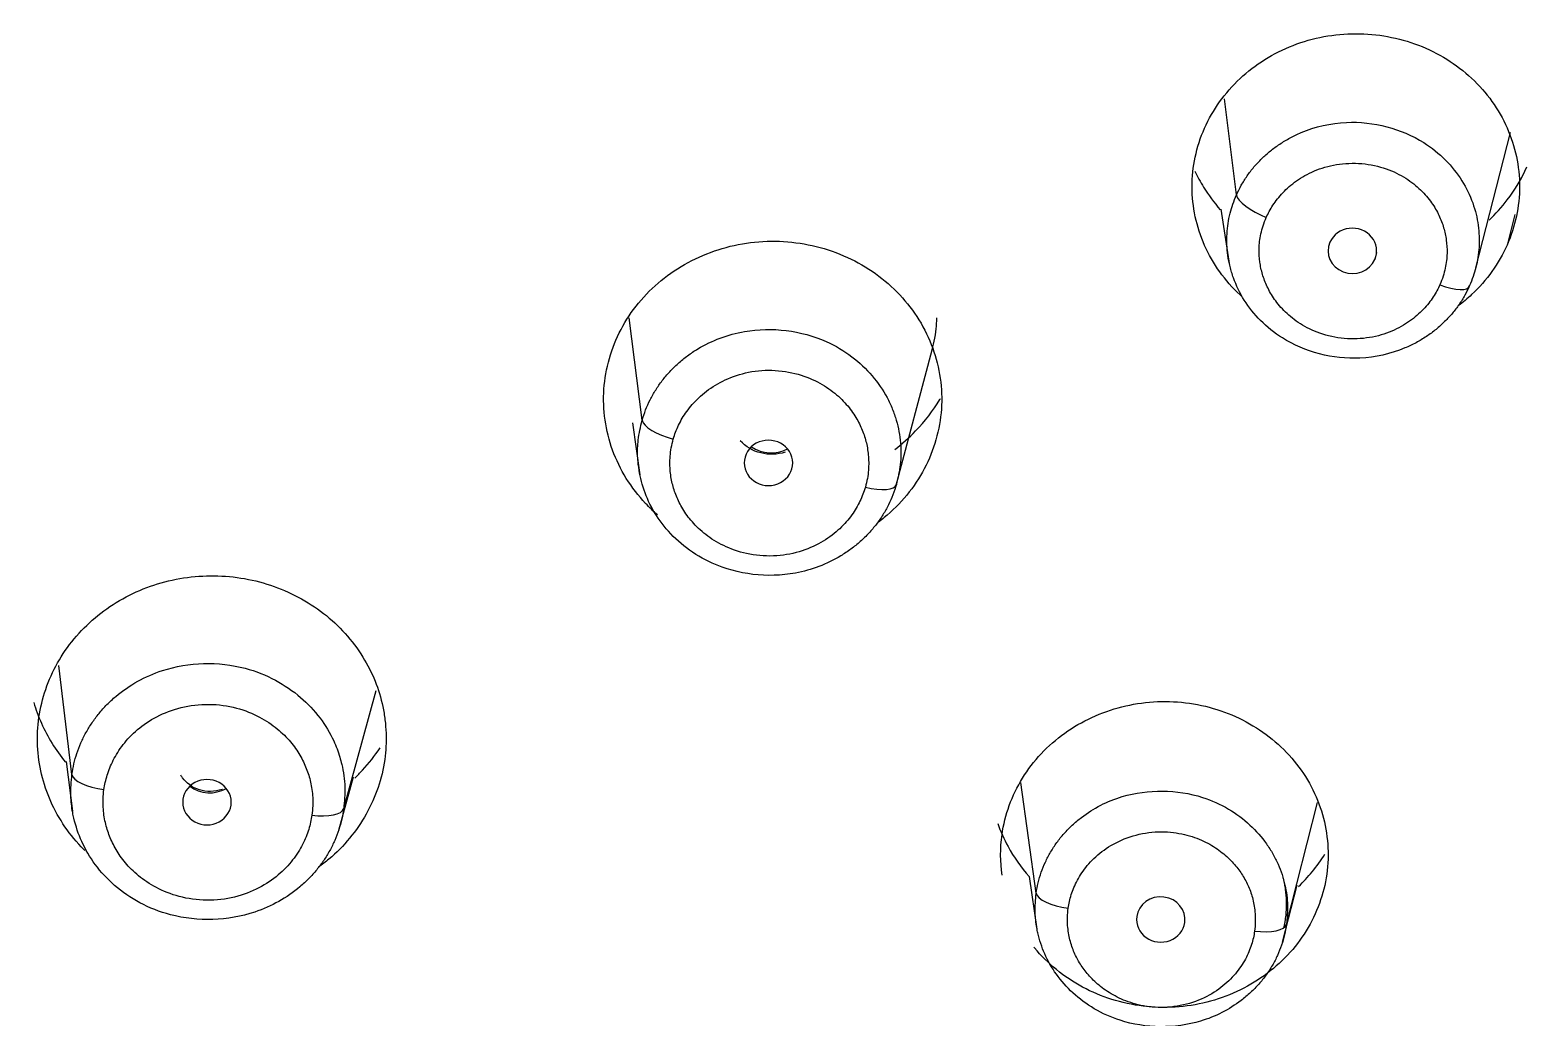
# Model space of a CAD drawing. Extents: x 0 to 1354, y 3495 to 4487.
# Drawn here: x 426.57 to 440.46, y 4111.54 to 4120.69 of the extents above; entities that cross this region are included whole.
import ezdxf

# ---------------------------------------------------------------- set-up
doc = ezdxf.new("R2010")
doc.units = 0
doc.header["$LTSCALE"] = 30
doc.header["$MEASUREMENT"] = 0
doc.layers.add('\\M+5B3DF\\M+5B4E7\\M+5CFDF', color=3, linetype='CONTINUOUS', lineweight=9)

msp = doc.modelspace()

# ---------------------------------------------------------------- linework, layer by layer
at = {"layer": '\\M+5B3DF\\M+5B4E7\\M+5CFDF', "color": 0, "lineweight": -3}
for p, q in [((437.765, 4119.164), (437.653, 4120.056)), ((439.986, 4118.487), (440.307, 4119.742)), ((437.621, 4119.032), (437.7, 4118.511)), ((440.348, 4118.983), (440.277, 4118.7)), ((439.066, 4118.631), (439.05, 4118.566)), ((432.251, 4117.074), (432.131, 4118.024)), ((434.606, 4116.46), (434.943, 4117.728)), ((432.16, 4117.051), (432.228, 4116.567)), ((426.96, 4113.788), (426.837, 4114.801)), ((429.482, 4113.473), (429.782, 4114.568)), ((426.905, 4113.908), (426.964, 4113.449)), ((429.437, 4113.274), (429.573, 4113.766)), ((435.907, 4112.687), (435.764, 4113.716)), ((438.23, 4112.398), (438.518, 4113.528)), ((435.843, 4112.843), (435.914, 4112.354)), ((438.194, 4112.234), (438.329, 4112.762))]:
    msp.add_line(p, q, dxfattribs=at)
for centre, major_axis, ratio, start_param, end_param in [((438.042, 4119.063), (-0.274, 0.122), 0.329476, 0.19606, 1.715849), ((438.841, 4118.646), (-0.225, 0), 0.934131, 2.749817, 5.89141), ((438.841, 4118.646), (-0.225, 0), 0.934131, 5.89141, 9.033002), ((439.653, 4118.439), (0.274, -0.122), 0.329476, 4.857442, 6.339619), ((432.54, 4117.007), (-0.288, 0.083), 0.344471, 0.146297, 1.669274), ((433.423, 4116.679), (-0.225, 0), 0.934052, 2.880685, 6.022278), ((433.446, 4117.052), (-0.299, 0.018), 0.936052, 0.982214, 2.167234), ((433.423, 4116.679), (-0.225, 0), 0.934052, 6.022278, 9.163871), ((434.322, 4116.561), (0.288, -0.083), 0.344471, 4.810866, 6.289856), ((427.257, 4113.757), (-0.297, 0.042), 0.353572, 0.094416, 1.62058), ((428.213, 4113.532), (-0.225, 0), 0.933961, 3.011297, 6.15289), ((428.213, 4113.532), (-0.225, 0), 0.933961, 6.15289, 9.294483), ((428.238, 4113.898), (-0.297, 0.021), 0.935124, 0.966237, 2.184536), ((429.186, 4113.519), (0.297, -0.042), 0.353572, 4.762172, 6.237975), ((436.204, 4112.656), (-0.297, 0.042), 0.353572, 0.100791, 1.62058), ((437.063, 4112.444), (-0.225, 0), 0.934088, 3.011031, 6.152623), ((437.063, 4112.444), (-0.225, 0), 0.934088, 6.152623, 9.294216), ((437.933, 4112.444), (0.297, -0.042), 0.353572, 4.762172, 6.24435)]:
    msp.add_ellipse(centre, major_axis=major_axis, ratio=ratio, start_param=start_param, end_param=end_param, dxfattribs=at)
for points, knots in [([(448.01, 4005.599), (447.96, 4009.543), (447.888, 4013.486), (447.741, 4019.394), (447.686, 4021.363), (447.563, 4025.298), (447.498, 4027.264), (447.306, 4031.189), (447.174, 4033.15), (446.667, 4037.037), (446.296, 4038.964), (445.49, 4041.781), (445.181, 4042.708), (444.473, 4044.522), (444.072, 4045.409), (443.153, 4047.117), (442.631, 4047.936), (441.484, 4049.497), (440.861, 4050.241), (439.54, 4051.652), (438.842, 4052.318), (437.375, 4053.57), (436.607, 4054.156), (435.016, 4055.252), (434.19, 4055.761), (432.497, 4056.713), (431.631, 4057.158), (429.007, 4058.447), (427.224, 4059.247), (424.608, 4060.54), (423.746, 4060.987), (422.05, 4061.925), (421.214, 4062.415), (419.588, 4063.455), (418.797, 4064.004), (417.283, 4065.177), (416.561, 4065.801), (414.514, 4067.782), (413.303, 4069.241), (411.732, 4071.57), (411.247, 4072.37), (410.34, 4074), (409.919, 4074.831), (408.739, 4077.358), (408.067, 4079.09), (406.901, 4082.604), (406.413, 4084.388), (405.593, 4087.988), (405.26, 4089.804), (404.718, 4093.452), (404.506, 4095.284), (404.169, 4098.955), (404.047, 4100.795), (403.781, 4106.318), (403.739, 4110.005), (403.894, 4115.532), (403.978, 4117.373), (404.218, 4121.052), (404.374, 4122.889), (404.781, 4126.553), (405.03, 4128.381), (405.656, 4132.017), (406.034, 4133.824), (406.974, 4137.397), (407.531, 4139.163), (408.885, 4142.612), (409.674, 4144.299), (411.525, 4147.534), (412.587, 4149.084), (414.985, 4151.984), (416.318, 4153.338), (418.497, 4155.182), (419.254, 4155.765), (420.825, 4156.859), (421.639, 4157.371), (424.152, 4158.798), (425.92, 4159.607), (427.738, 4160.306)], [0, 0, 0, 0, 0.0625, 0.0625, 0.09375, 0.09375, 0.125, 0.125, 0.15625, 0.15625, 0.1875, 0.1875, 0.203125, 0.203125, 0.21875, 0.21875, 0.234375, 0.234375, 0.25, 0.25, 0.265625, 0.265625, 0.28125, 0.28125, 0.296875, 0.296875, 0.3125, 0.3125, 0.34375, 0.34375, 0.359375, 0.359375, 0.375, 0.375, 0.390625, 0.390625, 0.40625, 0.40625, 0.4375, 0.4375, 0.453125, 0.453125, 0.46875, 0.46875, 0.5, 0.5, 0.53125, 0.53125, 0.5625, 0.5625, 0.59375, 0.59375, 0.625, 0.625, 0.6875, 0.6875, 0.71875, 0.71875, 0.75, 0.75, 0.78125, 0.78125, 0.8125, 0.8125, 0.84375, 0.84375, 0.875, 0.875, 0.90625, 0.90625, 0.9375, 0.9375, 0.953125, 0.953125, 0.96875, 0.96875, 1, 1, 1, 1]), ([(428.197, 4158.696), (428.032, 4158.632), (427.687, 4158.497), (427.153, 4158.279), (426.581, 4158.036), (425.812, 4157.695), (424.94, 4157.282), (423.672, 4156.63), (422.201, 4155.781), (420.21, 4154.446), (418.173, 4152.791), (416.24, 4150.871), (414.215, 4148.497), (412.298, 4145.692), (410.681, 4142.545), (409.747, 4140.27), (409.152, 4138.614), (408.634, 4137.046), (408.065, 4135.032), (407.529, 4132.766), (407.088, 4130.534), (406.477, 4126.816), (405.945, 4122.029), (405.574, 4116.274), (405.414, 4110.376), (405.496, 4104.979), (405.754, 4100.036), (406.066, 4096.221), (406.521, 4092.391), (407.143, 4088.581), (407.893, 4085.209), (408.69, 4082.352), (409.453, 4080.061), (410.255, 4077.985), (411.284, 4075.636), (412.663, 4072.993), (414.467, 4070.299), (416.358, 4068.097), (418.12, 4066.448), (419.691, 4065.22), (420.87, 4064.414), (421.951, 4063.725), (423.294, 4062.925), (425.415, 4061.78), (428.351, 4060.364), (431.305, 4059.003), (433.874, 4057.683), (435.491, 4056.744), (436.673, 4055.977), (437.502, 4055.397), (438.285, 4054.811), (439.15, 4054.118), (440.24, 4053.175), (441.272, 4052.246), (442.117, 4051.45), (442.799, 4050.783), (443.873, 4049.648), (445.304, 4047.705), (446.48, 4045.401), (447.219, 4043.464), (447.695, 4042.003), (448.02, 4040.848), (448.332, 4039.593), (448.559, 4038.564), (448.74, 4037.637), (448.826, 4037.147), (448.857, 4036.968)], [0, 0, 0, 0, 0.003459, 0.007214, 0.011266, 0.015614, 0.023656, 0.030154, 0.043592, 0.057032, 0.077492, 0.095619, 0.111413, 0.140155, 0.164137, 0.183352, 0.190386, 0.20018, 0.217211, 0.233353, 0.24805, 0.264051, 0.310977, 0.347323, 0.383099, 0.432782, 0.458757, 0.485271, 0.511786, 0.538305, 0.564826, 0.582853, 0.599256, 0.614348, 0.6284, 0.651649, 0.674923, 0.693736, 0.709704, 0.72282, 0.733082, 0.737787, 0.748001, 0.763716, 0.784923, 0.811591, 0.827175, 0.841454, 0.848243, 0.854858, 0.861359, 0.867478, 0.876665, 0.889695, 0.894614, 0.899294, 0.908268, 0.925038, 0.946214, 0.958393, 0.965287, 0.976041, 0.981687, 0.990362, 0.996466, 1, 1, 1, 1]), ([(449.143, 4037.032), (448.866, 4038.625), (448.514, 4040.206), (447.833, 4042.533), (447.58, 4043.302), (447.008, 4044.815), (446.689, 4045.559), (445.969, 4047.007), (445.567, 4047.711), (444.674, 4049.057), (444.181, 4049.7), (443.108, 4050.908), (442.533, 4051.475), (441.36, 4052.574), (440.764, 4053.109), (439.566, 4054.162), (438.959, 4054.679), (437.692, 4055.652), (437.038, 4056.11), (435.025, 4057.411), (433.618, 4058.178), (430.752, 4059.606), (429.294, 4060.271), (426.404, 4061.642), (424.973, 4062.351), (422.891, 4063.517), (422.208, 4063.922), (420.871, 4064.772), (420.218, 4065.218), (418.959, 4066.164), (418.353, 4066.663), (417.197, 4067.715), (416.646, 4068.268), (415.084, 4069.995), (414.161, 4071.239), (412.526, 4073.84), (411.813, 4075.196), (410.543, 4077.971), (409.983, 4079.388), (408.994, 4082.262), (408.567, 4083.718), (407.456, 4088.126), (406.947, 4091.114), (406.21, 4097.118), (405.982, 4100.135), (405.712, 4106.175), (405.669, 4109.198), (405.771, 4115.243), (405.915, 4118.264), (406.288, 4122.785), (406.438, 4124.29), (406.806, 4127.293), (407.023, 4128.792), (407.811, 4133.264), (408.526, 4136.22), (410.054, 4140.517), (410.64, 4141.926), (411.99, 4144.666), (412.76, 4145.994), (414.501, 4148.529), (415.469, 4149.738), (417.591, 4152.003), (418.745, 4153.06), (421.227, 4154.973), (422.556, 4155.829), (425.34, 4157.336), (426.795, 4157.987), (428.284, 4158.561)], [0, 0, 0, 0, 0.03125, 0.03125, 0.046875, 0.046875, 0.0625, 0.0625, 0.078125, 0.078125, 0.09375, 0.09375, 0.109375, 0.109375, 0.125, 0.125, 0.140625, 0.140625, 0.15625, 0.15625, 0.1875, 0.1875, 0.21875, 0.21875, 0.25, 0.25, 0.265625, 0.265625, 0.28125, 0.28125, 0.296875, 0.296875, 0.3125, 0.3125, 0.34375, 0.34375, 0.375, 0.375, 0.40625, 0.40625, 0.4375, 0.4375, 0.5, 0.5, 0.5625, 0.5625, 0.625, 0.625, 0.6875, 0.6875, 0.71875, 0.71875, 0.75, 0.75, 0.8125, 0.8125, 0.84375, 0.84375, 0.875, 0.875, 0.90625, 0.90625, 0.9375, 0.9375, 0.96875, 0.96875, 1, 1, 1, 1]), ([(428.484, 4157.596), (428.305, 4157.524), (427.943, 4157.378), (427.4, 4157.15), (426.752, 4156.869), (426.043, 4156.544), (425.032, 4156.051), (423.86, 4155.424), (422.347, 4154.509), (420.7, 4153.36), (419.084, 4152.032), (417.525, 4150.549), (416.116, 4148.967), (414.756, 4147.237), (413.436, 4145.274), (412.377, 4143.384), (411.507, 4141.558), (410.593, 4139.409), (409.613, 4136.593), (408.564, 4132.621), (407.764, 4128.329), (407.233, 4124.177), (406.892, 4120.512), (406.706, 4117.71), (406.593, 4115.29), (406.531, 4113.4), (406.493, 4111.495), (406.489, 4110.219), (406.488, 4109.579)], [0, 0, 0, 0, 0.009852, 0.019868, 0.030048, 0.045883, 0.05972, 0.087538, 0.113987, 0.150574, 0.191096, 0.222351, 0.262603, 0.301837, 0.337986, 0.387414, 0.416554, 0.44552, 0.511842, 0.575749, 0.665576, 0.746154, 0.800844, 0.863681, 0.897356, 0.9313, 0.965515, 1, 1, 1, 1]), ([(428.686, 4157.153), (428.545, 4157.097), (428.223, 4156.97), (427.684, 4156.749), (426.918, 4156.423), (426.182, 4156.087), (425.167, 4155.594), (424.094, 4155.025), (422.606, 4154.13), (421.002, 4153.015), (419.579, 4151.845), (418.411, 4150.759), (417.475, 4149.789), (416.322, 4148.465), (415.138, 4146.937), (413.854, 4144.995), (412.587, 4142.698), (411.3, 4139.765), (410.176, 4136.466), (409.305, 4133.068), (408.666, 4129.777), (408.198, 4126.665), (407.805, 4123.281), (407.534, 4120.123), (407.378, 4117.539), (407.281, 4115.531), (407.216, 4113.673), (407.173, 4111.569), (407.167, 4110.245), (407.164, 4109.583)], [0, 0, 0, 0, 0.007818, 0.017823, 0.030015, 0.050701, 0.059573, 0.08836, 0.113519, 0.149747, 0.190152, 0.209967, 0.233662, 0.261249, 0.302917, 0.336272, 0.385476, 0.443417, 0.508512, 0.573597, 0.633386, 0.690383, 0.744611, 0.818577, 0.862819, 0.885469, 0.927986, 0.963991, 1, 1, 1, 1]), ([(449.362, 4037.033), (449.326, 4037.242), (449.253, 4037.664), (449.129, 4038.295), (448.996, 4038.926), (448.855, 4039.547), (448.708, 4040.153), (448.559, 4040.741), (448.406, 4041.311), (448.249, 4041.867), (448.087, 4042.403), (447.924, 4042.91), (447.764, 4043.376), (447.612, 4043.799), (447.469, 4044.18), (447.334, 4044.527), (447.205, 4044.845), (447.081, 4045.142), (446.959, 4045.423), (446.837, 4045.696), (446.712, 4045.964), (446.584, 4046.23), (446.452, 4046.493), (446.317, 4046.754), (446.179, 4047.013), (446.039, 4047.27), (445.894, 4047.527), (445.746, 4047.782), (445.595, 4048.035), (445.439, 4048.284), (445.277, 4048.53), (445.107, 4048.775), (444.925, 4049.027), (444.725, 4049.293), (444.504, 4049.577), (444.26, 4049.881), (443.988, 4050.207), (443.69, 4050.552), (443.366, 4050.907), (443.026, 4051.261), (442.68, 4051.604), (442.332, 4051.936), (441.984, 4052.26), (441.634, 4052.582), (441.28, 4052.903), (440.925, 4053.223), (440.573, 4053.54), (440.226, 4053.848), (439.889, 4054.142), (439.562, 4054.421), (439.245, 4054.684), (438.936, 4054.934), (438.63, 4055.175), (438.322, 4055.411), (438.012, 4055.642), (437.697, 4055.871), (437.38, 4056.095), (437.061, 4056.315), (436.739, 4056.531), (436.411, 4056.746), (436.068, 4056.966), (435.697, 4057.195), (435.242, 4057.467), (434.675, 4057.793), (433.978, 4058.176), (433.188, 4058.594), (432.322, 4059.036), (431.408, 4059.488), (430.47, 4059.937), (429.523, 4060.382), (428.577, 4060.824), (427.648, 4061.263), (426.763, 4061.69), (425.938, 4062.098), (425.161, 4062.495), (424.401, 4062.897), (423.638, 4063.315), (422.868, 4063.756), (422.092, 4064.229), (421.299, 4064.733), (420.49, 4065.273), (419.679, 4065.858), (418.879, 4066.49), (418.09, 4067.16), (417.325, 4067.873), (416.584, 4068.632), (415.854, 4069.442), (415.126, 4070.325), (414.403, 4071.299), (413.694, 4072.349), (413.022, 4073.445), (412.397, 4074.57), (411.805, 4075.719), (411.251, 4076.904), (410.72, 4078.133), (410.209, 4079.414), (409.721, 4080.755), (409.186, 4082.373), (408.622, 4084.331), (408.06, 4086.572), (407.594, 4088.819), (407.218, 4090.987), (406.907, 4093.095), (406.661, 4095.142), (406.46, 4097.112), (406.297, 4099.018), (406.169, 4100.89), (406.068, 4102.731), (405.992, 4104.535), (405.943, 4106.298), (405.913, 4108.028), (405.903, 4109.74), (405.913, 4111.447), (405.942, 4113.162), (405.991, 4114.884), (406.064, 4116.602), (406.154, 4118.312), (406.266, 4120.018), (406.403, 4121.724), (406.558, 4123.413), (406.737, 4125.063), (406.935, 4126.662), (407.152, 4128.218), (407.392, 4129.737), (407.661, 4131.222), (407.955, 4132.673), (408.276, 4134.09), (408.625, 4135.469), (409.009, 4136.818), (409.421, 4138.132), (409.854, 4139.376), (410.287, 4140.505), (410.7, 4141.499), (411.091, 4142.384), (411.477, 4143.198), (411.873, 4143.971), (412.251, 4144.662), (412.498, 4145.094), (412.605, 4145.277)], [0, 0, 0, 0, 0.004804, 0.00966, 0.014532, 0.019352, 0.024059, 0.028616, 0.033051, 0.037408, 0.041668, 0.04572, 0.049451, 0.05282, 0.055876, 0.058668, 0.061242, 0.063653, 0.065951, 0.068191, 0.070418, 0.072655, 0.074886, 0.077104, 0.079315, 0.081534, 0.083764, 0.086001, 0.088238, 0.090469, 0.092688, 0.094924, 0.097253, 0.09976, 0.102474, 0.105425, 0.108639, 0.112117, 0.115805, 0.119565, 0.123269, 0.12689, 0.13048, 0.134082, 0.13771, 0.141361, 0.144991, 0.148543, 0.151968, 0.155247, 0.158387, 0.161414, 0.164374, 0.167323, 0.170285, 0.173258, 0.176231, 0.179196, 0.182142, 0.185108, 0.188188, 0.191476, 0.195076, 0.200338, 0.206401, 0.213238, 0.220738, 0.228569, 0.236476, 0.244413, 0.252353, 0.260221, 0.267776, 0.274683, 0.281151, 0.287634, 0.294268, 0.300984, 0.307874, 0.315035, 0.322485, 0.330135, 0.337978, 0.345947, 0.354008, 0.362192, 0.370589, 0.379393, 0.388946, 0.399039, 0.409195, 0.419279, 0.429501, 0.439837, 0.45039, 0.46135, 0.472727, 0.484442, 0.502084, 0.521523, 0.539787, 0.55716, 0.57437, 0.590961, 0.606728, 0.621973, 0.636971, 0.651859, 0.666323, 0.680413, 0.694289, 0.707968, 0.721607, 0.735367, 0.749234, 0.763046, 0.776738, 0.790421, 0.804175, 0.817894, 0.831199, 0.844064, 0.856622, 0.868929, 0.880987, 0.892822, 0.904437, 0.915801, 0.926905, 0.93798, 0.948706, 0.95835, 0.966814, 0.974342, 0.98135, 0.98822, 0.994976, 1, 1, 1, 1]), ([(449.502, 4037.021), (449.465, 4037.236), (449.392, 4037.662), (449.27, 4038.294), (449.14, 4038.916), (449.002, 4039.527), (448.859, 4040.127), (448.711, 4040.717), (448.558, 4041.296), (448.399, 4041.864), (448.232, 4042.421), (448.057, 4042.967), (447.874, 4043.5), (447.684, 4044.021), (447.489, 4044.53), (447.287, 4045.027), (447.079, 4045.512), (446.862, 4045.983), (446.638, 4046.44), (446.408, 4046.884), (446.177, 4047.308), (445.899, 4047.796), (445.581, 4048.318), (445.202, 4048.871), (444.84, 4049.35), (444.429, 4049.866), (444.009, 4050.366), (443.556, 4050.867), (443.038, 4051.404), (442.398, 4052.014), (441.641, 4052.701), (440.883, 4053.381), (440.282, 4053.915), (439.651, 4054.456), (438.803, 4055.153), (437.346, 4056.233), (435.798, 4057.23), (434.379, 4058.03), (433.345, 4058.58), (432.31, 4059.108), (431.275, 4059.617), (430.242, 4060.11), (429.214, 4060.593), (428.195, 4061.072), (427.189, 4061.554), (426.197, 4062.041), (425.223, 4062.539), (424.268, 4063.05), (423.332, 4063.573), (422.422, 4064.117), (421.537, 4064.679), (420.672, 4065.254), (419.841, 4065.854), (419.047, 4066.481), (418.285, 4067.128), (417.561, 4067.8), (416.877, 4068.493), (416.228, 4069.202), (415.613, 4069.926), (415.036, 4070.664), (414.495, 4071.414), (413.984, 4072.172), (413.503, 4072.935), (413.052, 4073.703), (412.627, 4074.474), (412.225, 4075.244), (411.845, 4076.015), (411.49, 4076.784), (411.152, 4077.551), (410.832, 4078.315), (410.53, 4079.074), (410.244, 4079.83), (409.974, 4080.58), (409.721, 4081.326), (409.315, 4082.587), (408.806, 4084.368), (408.237, 4086.67), (407.771, 4088.956), (407.386, 4091.221), (407.067, 4093.46), (406.816, 4095.671), (406.607, 4097.852), (406.443, 4100.002), (406.319, 4102.118), (406.226, 4104.202), (406.168, 4106.252), (406.137, 4108.267), (406.133, 4110.249), (406.155, 4112.195), (406.2, 4114.107), (406.271, 4115.984), (406.366, 4117.824), (406.479, 4119.63), (406.619, 4121.398), (406.777, 4123.131), (406.959, 4124.828), (407.165, 4126.487), (407.391, 4128.109), (407.645, 4129.692), (407.928, 4131.236), (408.239, 4132.739), (408.577, 4134.203), (408.949, 4135.623), (409.352, 4137), (409.783, 4138.333), (410.246, 4139.62), (410.741, 4140.86), (411.258, 4142.054), (411.803, 4143.199), (412.331, 4144.191), (412.678, 4144.8), (412.824, 4145.049)], [0, 0, 0, 0, 0.004925, 0.009783, 0.014574, 0.019297, 0.023952, 0.028541, 0.033063, 0.03752, 0.041913, 0.04624, 0.050499, 0.054689, 0.058812, 0.062868, 0.06686, 0.070785, 0.074642, 0.078431, 0.082152, 0.085621, 0.091226, 0.096067, 0.100874, 0.104902, 0.111103, 0.115743, 0.120319, 0.128101, 0.135864, 0.143616, 0.151376, 0.154309, 0.162712, 0.17659, 0.19595, 0.204951, 0.213874, 0.222725, 0.231503, 0.240206, 0.248833, 0.257381, 0.265851, 0.274244, 0.282558, 0.290799, 0.298961, 0.307046, 0.315062, 0.322999, 0.330849, 0.338629, 0.346332, 0.353957, 0.361508, 0.368988, 0.376389, 0.383715, 0.39097, 0.398152, 0.405256, 0.412286, 0.419244, 0.426128, 0.432935, 0.439669, 0.44633, 0.452916, 0.459426, 0.465861, 0.472221, 0.478506, 0.484715, 0.503971, 0.522949, 0.541649, 0.560075, 0.578222, 0.596092, 0.613686, 0.631, 0.648038, 0.664796, 0.681277, 0.69748, 0.713404, 0.72905, 0.744417, 0.759504, 0.774315, 0.788846, 0.803099, 0.817073, 0.830767, 0.844184, 0.857321, 0.870177, 0.882754, 0.895053, 0.907072, 0.918809, 0.930269, 0.941449, 0.952348, 0.962971, 0.973314, 0.983372, 0.993153, 1, 1, 1, 1]), ([(404.623, 4131.074), (404.588, 4130.873), (404.366, 4129.584), (403.796, 4125.704), (402.938, 4116.179), (402.904, 4106.308), (403.509, 4097.799), (403.922, 4093.938), (404.439, 4090.387), (405.062, 4087.152), (405.765, 4084.236), (406.526, 4081.641), (407.311, 4079.366), (408.086, 4077.403), (408.945, 4075.472), (409.945, 4073.499), (411.165, 4071.423), (412.534, 4069.458), (414.061, 4067.63), (415.728, 4065.949), (417.528, 4064.439), (419.429, 4063.101), (421.477, 4061.849), (423.547, 4060.723), (425.512, 4059.75), (427.144, 4058.986), (428.72, 4058.255), (430.371, 4057.48), (432.211, 4056.56), (434.054, 4055.528), (435.869, 4054.341), (437.639, 4052.979), (439.36, 4051.392), (440.891, 4049.675), (442.137, 4047.982), (443.025, 4046.52), (443.788, 4045.031), (444.457, 4043.465), (445.054, 4041.773), (445.502, 4040.242), (445.834, 4038.886), (446.076, 4037.716), (446.304, 4036.436), (446.539, 4034.82), (446.766, 4032.641), (446.939, 4029.975), (447.069, 4026.823), (447.219, 4022.012), (447.362, 4016.415), (447.465, 4010.907), (447.518, 4007.539), (447.539, 4006.008), (447.545, 4005.599)], [0, 0, 0, 0, 0.004399, 0.028149, 0.08446, 0.210548, 0.240578, 0.268471, 0.294238, 0.317873, 0.339365, 0.358714, 0.375905, 0.390942, 0.403826, 0.421009, 0.438012, 0.454857, 0.471503, 0.487946, 0.504179, 0.520153, 0.535825, 0.553449, 0.568384, 0.580629, 0.590215, 0.603849, 0.617866, 0.632269, 0.647095, 0.662367, 0.67808, 0.695053, 0.709337, 0.720941, 0.729896, 0.74338, 0.755521, 0.766306, 0.775735, 0.783805, 0.790513, 0.802081, 0.816849, 0.834849, 0.856111, 0.88061, 0.932059, 0.969104, 0.991752, 1, 1, 1, 1]), ([(437.469, 4119.783), (437.508, 4119.87), (437.555, 4119.951), (437.664, 4120.105), (437.728, 4120.178), (437.869, 4120.31), (437.946, 4120.368), (438.111, 4120.472), (438.2, 4120.516), (438.475, 4120.623), (438.675, 4120.66), (439.07, 4120.66), (439.27, 4120.624), (439.545, 4120.518), (439.634, 4120.474), (439.799, 4120.371), (439.876, 4120.312), (440.017, 4120.181), (440.081, 4120.109), (440.191, 4119.955), (440.238, 4119.873), (440.353, 4119.614), (440.392, 4119.43), (440.392, 4119.058), (440.353, 4118.874), (440.277, 4118.7)], [0, 0, 0, 0, 0.0625, 0.0625, 0.125, 0.125, 0.1875, 0.1875, 0.25, 0.25, 0.375, 0.375, 0.5, 0.5, 0.5625, 0.5625, 0.625, 0.625, 0.6875, 0.6875, 0.75, 0.75, 0.875, 0.875, 1, 1, 1, 1]), ([(437.765, 4119.164), (437.78, 4119.195), (437.809, 4119.255), (437.863, 4119.342), (437.927, 4119.425), (437.999, 4119.502), (438.079, 4119.574), (438.167, 4119.638), (438.263, 4119.695), (438.459, 4119.789), (438.886, 4119.888), (439.388, 4119.756), (439.709, 4119.496), (439.863, 4119.304), (439.948, 4119.129), (439.98, 4119.021), (439.989, 4118.986)], [0, 0, 0, 0, 0.036202, 0.072793, 0.109773, 0.147142, 0.184902, 0.223051, 0.261591, 0.300522, 0.447582, 0.701096, 0.791897, 0.878387, 0.960557, 1, 1, 1, 1]), ([(437.819, 4118.219), (437.813, 4118.225), (437.806, 4118.231), (437.729, 4118.302), (437.665, 4118.375), (437.555, 4118.528), (437.508, 4118.61), (437.393, 4118.869), (437.354, 4119.053), (437.354, 4119.425), (437.392, 4119.61), (437.469, 4119.783)], [0, 0, 0, 0, 0.01498, 0.01498, 0.17915, 0.17915, 0.34332, 0.34332, 0.67166, 0.67166, 1, 1, 1, 1]), ([(437.379, 4119.386), (437.403, 4119.335), (437.471, 4119.209), (437.558, 4119.093), (437.615, 4119.027)], [0, 0, 0, 0, 0.397793, 1, 1, 1, 1]), ([(440.11, 4118.929), (440.171, 4118.988), (440.308, 4119.141), (440.412, 4119.316), (440.46, 4119.424)], [0, 0, 0, 0, 0.411394, 1, 1, 1, 1]), ([(437.706, 4118.501), (437.697, 4118.534), (437.678, 4118.635), (437.672, 4118.801), (437.699, 4118.992), (437.743, 4119.108), (437.765, 4119.164)], [0, 0, 0, 0, 0.153886, 0.452983, 0.735019, 1, 1, 1, 1]), ([(439.989, 4118.986), (439.997, 4118.952), (440.016, 4118.851), (440.022, 4118.684), (439.995, 4118.494), (439.951, 4118.379), (439.929, 4118.323)], [0, 0, 0, 0, 0.156147, 0.455066, 0.736356, 1, 1, 1, 1]), ([(431.947, 4117.648), (431.973, 4117.741), (432.01, 4117.831), (432.1, 4118.002), (432.155, 4118.085), (432.28, 4118.237), (432.35, 4118.307), (432.504, 4118.433), (432.589, 4118.49), (432.855, 4118.634), (433.054, 4118.697), (433.459, 4118.748), (433.669, 4118.735), (433.965, 4118.662), (434.063, 4118.627), (434.247, 4118.543), (434.334, 4118.493), (434.497, 4118.376), (434.573, 4118.31), (434.708, 4118.167), (434.768, 4118.089), (434.923, 4117.839), (434.99, 4117.655), (435.044, 4117.274), (435.031, 4117.081), (434.977, 4116.894)], [0, 0, 0, 0, 0.0625, 0.0625, 0.125, 0.125, 0.1875, 0.1875, 0.25, 0.25, 0.375, 0.375, 0.5, 0.5, 0.5625, 0.5625, 0.625, 0.625, 0.6875, 0.6875, 0.75, 0.75, 0.875, 0.875, 1, 1, 1, 1]), ([(440.277, 4118.7), (440.238, 4118.614), (440.191, 4118.532), (440.081, 4118.378), (440.018, 4118.305), (439.908, 4118.203), (439.867, 4118.169), (439.824, 4118.136)], [0, 0, 0, 0, 0.391198, 0.391198, 0.782396, 0.782396, 1, 1, 1, 1]), ([(439.929, 4118.323), (439.915, 4118.293), (439.886, 4118.233), (439.832, 4118.148), (439.77, 4118.065), (439.698, 4117.988), (439.618, 4117.916), (439.529, 4117.85), (439.432, 4117.792), (439.236, 4117.699), (438.809, 4117.6), (438.307, 4117.731), (437.985, 4117.991), (437.832, 4118.182), (437.747, 4118.357), (437.714, 4118.465), (437.706, 4118.501)], [0, 0, 0, 0, 0.035551, 0.071687, 0.108408, 0.145715, 0.183607, 0.222083, 0.261143, 0.300787, 0.447172, 0.701301, 0.791756, 0.878004, 0.960047, 1, 1, 1, 1]), ([(434.935, 4117.699), (434.944, 4117.736), (434.964, 4117.809), (434.979, 4117.918), (434.984, 4117.99), (434.985, 4118.023)], [0, 0, 0, 0, 0.343459, 0.69202, 1, 1, 1, 1]), ([(432.251, 4117.074), (432.261, 4117.106), (432.281, 4117.171), (432.324, 4117.265), (432.375, 4117.356), (432.436, 4117.444), (432.506, 4117.526), (432.584, 4117.604), (432.672, 4117.675), (432.861, 4117.801), (433.288, 4117.963), (433.828, 4117.895), (434.2, 4117.674), (434.39, 4117.495), (434.507, 4117.324), (434.558, 4117.216), (434.572, 4117.18)], [0, 0, 0, 0, 0.03521, 0.070853, 0.106929, 0.14344, 0.180384, 0.217764, 0.255579, 0.29383, 0.446671, 0.696896, 0.788938, 0.876635, 0.959977, 1, 1, 1, 1]), ([(432.393, 4116.197), (432.355, 4116.231), (432.318, 4116.266), (432.216, 4116.375), (432.156, 4116.452), (432, 4116.703), (431.934, 4116.886), (431.88, 4117.267), (431.893, 4117.461), (431.947, 4117.648)], [0, 0, 0, 0, 0.093217, 0.093217, 0.274574, 0.274574, 0.637287, 0.637287, 1, 1, 1, 1]), ([(434.572, 4117.18), (434.586, 4117.145), (434.622, 4117.042), (434.654, 4116.869), (434.654, 4116.667), (434.625, 4116.54), (434.61, 4116.479)], [0, 0, 0, 0, 0.156036, 0.454875, 0.736203, 1, 1, 1, 1]), ([(434.594, 4116.803), (434.663, 4116.855), (434.822, 4116.996), (434.952, 4117.165), (435.016, 4117.272), (435.018, 4117.275)], [0, 0, 0, 0, 0.405265, 0.984785, 1, 1, 1, 1]), ([(432.209, 4116.742), (432.207, 4116.792), (432.211, 4116.904), (432.236, 4117.013), (432.251, 4117.074)], [0, 0, 0, 0, 0.44317, 1, 1, 1, 1]), ([(433.577, 4116.778), (433.505, 4116.755), (433.425, 4116.753), (433.278, 4116.79), (433.211, 4116.83), (433.161, 4116.883)], [0, 0, 0, 0, 0.504021, 0.504021, 1, 1, 1, 1]), ([(434.977, 4116.894), (434.95, 4116.8), (434.914, 4116.711), (434.824, 4116.539), (434.769, 4116.457), (434.643, 4116.304), (434.574, 4116.235), (434.479, 4116.157), (434.462, 4116.143), (434.443, 4116.13)], [0, 0, 0, 0, 0.310102, 0.310102, 0.620203, 0.620203, 0.930305, 0.930305, 1, 1, 1, 1]), ([(434.61, 4116.479), (434.6, 4116.447), (434.58, 4116.382), (434.537, 4116.288), (434.486, 4116.197), (434.425, 4116.109), (434.355, 4116.026), (434.276, 4115.949), (434.189, 4115.878), (434.003, 4115.754), (433.578, 4115.59), (433.036, 4115.655), (432.66, 4115.88), (432.469, 4116.06), (432.331, 4116.263), (432.245, 4116.475), (432.216, 4116.637), (432.21, 4116.725), (432.209, 4116.742)], [0, 0, 0, 0, 0.03108, 0.062554, 0.094421, 0.126681, 0.159335, 0.192381, 0.225819, 0.259649, 0.390945, 0.615532, 0.697276, 0.775014, 0.848749, 0.918483, 0.984218, 1, 1, 1, 1]), ([(427.079, 4113.085), (427.068, 4113.096), (427.057, 4113.107), (426.984, 4113.185), (426.926, 4113.257), (426.778, 4113.483), (426.708, 4113.651), (426.634, 4113.997), (426.63, 4114.178), (426.689, 4114.527), (426.752, 4114.699), (426.935, 4115.007), (427.058, 4115.148), (427.344, 4115.379), (427.511, 4115.472), (427.864, 4115.597), (428.055, 4115.63), (428.433, 4115.634), (428.624, 4115.604), (428.98, 4115.486), (429.148, 4115.396), (429.439, 4115.171), (429.564, 4115.033), (429.659, 4114.878)], [0, 0, 0, 0, 0.00879, 0.00879, 0.060959, 0.060959, 0.165297, 0.165297, 0.269635, 0.269635, 0.373973, 0.373973, 0.478311, 0.478311, 0.582649, 0.582649, 0.686986, 0.686986, 0.791324, 0.791324, 0.895662, 0.895662, 1, 1, 1, 1]), ([(426.96, 4113.788), (426.966, 4113.822), (426.977, 4113.888), (427.005, 4113.986), (427.042, 4114.083), (427.089, 4114.178), (427.145, 4114.269), (427.21, 4114.356), (427.284, 4114.439), (427.458, 4114.599), (427.865, 4114.828), (428.428, 4114.842), (428.849, 4114.675), (429.085, 4114.514), (429.267, 4114.32), (429.382, 4114.128), (429.43, 4114.001), (429.445, 4113.951)], [0, 0, 0, 0, 0.031025, 0.062425, 0.094203, 0.126357, 0.158889, 0.191799, 0.225087, 0.258754, 0.40364, 0.625932, 0.713792, 0.797282, 0.876396, 0.951124, 1, 1, 1, 1]), ([(429.659, 4114.878), (429.704, 4114.806), (429.779, 4114.658), (429.827, 4114.5), (429.849, 4114.398), (429.853, 4114.378), (429.859, 4114.337), (429.868, 4114.276), (429.873, 4114.214), (429.878, 4114.091), (429.873, 4114.009), (429.862, 4113.927)], [0, 0, 0, 0, 0.25, 0.5, 0.5, 0.5625, 0.5625, 0.625, 0.75, 0.75, 1, 1, 1, 1]), ([(426.605, 4114.458), (426.625, 4114.392), (426.698, 4114.196), (426.809, 4114.015), (426.899, 4113.904)], [0, 0, 0, 0, 0.329944, 1, 1, 1, 1]), ([(435.59, 4113.231), (435.603, 4113.324), (435.626, 4113.414), (435.689, 4113.589), (435.731, 4113.675), (435.831, 4113.836), (435.888, 4113.911), (436.019, 4114.051), (436.093, 4114.116), (436.329, 4114.285), (436.512, 4114.369), (436.894, 4114.465), (437.097, 4114.478), (437.392, 4114.443), (437.49, 4114.421), (437.678, 4114.362), (437.769, 4114.324), (437.941, 4114.231), (438.023, 4114.177), (438.172, 4114.055), (438.24, 4113.988), (438.423, 4113.765), (438.512, 4113.597), (438.615, 4113.237), (438.629, 4113.05), (438.603, 4112.864)], [0, 0, 0, 0, 0.0625, 0.0625, 0.125, 0.125, 0.1875, 0.1875, 0.25, 0.25, 0.375, 0.375, 0.5, 0.5, 0.5625, 0.5625, 0.625, 0.625, 0.6875, 0.6875, 0.75, 0.75, 0.875, 0.875, 1, 1, 1, 1]), ([(429.584, 4113.756), (429.609, 4113.78), (429.695, 4113.867), (429.77, 4113.963), (429.819, 4114.035)], [0, 0, 0, 0, 0.2788, 1, 1, 1, 1]), ([(429.862, 4113.927), (429.837, 4113.75), (429.779, 4113.581), (429.602, 4113.264), (429.485, 4113.123), (429.313, 4112.978), (429.281, 4112.953), (429.249, 4112.929)], [0, 0, 0, 0, 0.450857, 0.450857, 0.901713, 0.901713, 1, 1, 1, 1]), ([(429.445, 4113.951), (429.452, 4113.928), (429.477, 4113.837), (429.5, 4113.676), (429.488, 4113.539), (429.482, 4113.473)], [0, 0, 0, 0, 0.144095, 0.586833, 1, 1, 1, 1]), ([(426.967, 4113.436), (426.957, 4113.488), (426.944, 4113.605), (426.954, 4113.723), (426.96, 4113.788)], [0, 0, 0, 0, 0.44461, 1, 1, 1, 1]), ([(428.356, 4113.651), (428.355, 4113.651), (428.321, 4113.639), (428.248, 4113.626), (428.141, 4113.642), (428.047, 4113.689), (427.997, 4113.741), (427.975, 4113.774), (427.971, 4113.782)], [0, 0, 0, 0, 0.007575, 0.24621, 0.474235, 0.699579, 0.930834, 1, 1, 1, 1]), ([(435.907, 4112.687), (435.913, 4112.72), (435.924, 4112.786), (435.953, 4112.883), (435.991, 4112.978), (436.04, 4113.07), (436.097, 4113.159), (436.165, 4113.243), (436.241, 4113.321), (436.404, 4113.458), (436.789, 4113.657), (437.311, 4113.651), (437.693, 4113.478), (437.894, 4113.329), (438.024, 4113.181), (438.085, 4113.085), (438.104, 4113.053)], [0, 0, 0, 0, 0.036203, 0.072795, 0.109775, 0.147145, 0.184905, 0.223054, 0.261594, 0.300525, 0.447546, 0.701095, 0.791898, 0.878387, 0.960555, 1, 1, 1, 1]), ([(429.482, 4113.473), (429.477, 4113.44), (429.466, 4113.373), (429.437, 4113.274), (429.4, 4113.177), (429.353, 4113.082), (429.297, 4112.991), (429.232, 4112.904), (429.158, 4112.822), (428.988, 4112.665), (428.583, 4112.435), (428.017, 4112.418), (427.59, 4112.588), (427.353, 4112.75), (427.172, 4112.946), (427.046, 4113.159), (426.99, 4113.326), (426.97, 4113.418), (426.967, 4113.436)], [0, 0, 0, 0, 0.030077, 0.060457, 0.091139, 0.122122, 0.153408, 0.184995, 0.216882, 0.249071, 0.384364, 0.60235, 0.687607, 0.768385, 0.844688, 0.916519, 0.98388, 1, 1, 1, 1]), ([(435.55, 4113.334), (435.576, 4113.261), (435.655, 4113.087), (435.766, 4112.928), (435.841, 4112.842)], [0, 0, 0, 0, 0.407871, 1, 1, 1, 1]), ([(438.104, 4113.053), (438.121, 4113.021), (438.168, 4112.928), (438.22, 4112.769), (438.246, 4112.579), (438.235, 4112.457), (438.23, 4112.398)], [0, 0, 0, 0, 0.156143, 0.455071, 0.736362, 1, 1, 1, 1]), ([(438.342, 4112.75), (438.387, 4112.793), (438.475, 4112.889), (438.55, 4112.993), (438.585, 4113.05)], [0, 0, 0, 0, 0.475642, 1, 1, 1, 1]), ([(438.603, 4112.864), (438.59, 4112.771), (438.567, 4112.681), (438.503, 4112.506), (438.462, 4112.42), (438.362, 4112.259), (438.305, 4112.183), (438.174, 4112.044), (438.1, 4111.979), (437.864, 4111.81), (437.681, 4111.725), (437.299, 4111.629), (437.096, 4111.616), (436.801, 4111.652), (436.702, 4111.673), (436.514, 4111.733), (436.424, 4111.771), (436.252, 4111.863), (436.17, 4111.918), (436.021, 4112.04), (435.953, 4112.107), (435.89, 4112.184), (435.888, 4112.186), (435.886, 4112.188)], [0, 0, 0, 0, 0.083119, 0.083119, 0.166237, 0.166237, 0.249356, 0.249356, 0.332474, 0.332474, 0.498712, 0.498712, 0.664949, 0.664949, 0.748068, 0.748068, 0.831186, 0.831186, 0.914305, 0.914305, 0.997423, 0.997423, 1, 1, 1, 1]), ([(435.913, 4112.367), (435.904, 4112.414), (435.893, 4112.521), (435.902, 4112.628), (435.907, 4112.687)], [0, 0, 0, 0, 0.44221, 1, 1, 1, 1]), ([(438.23, 4112.398), (438.224, 4112.366), (438.213, 4112.301), (438.185, 4112.205), (438.147, 4112.11), (438.1, 4112.018), (438.042, 4111.929), (437.974, 4111.844), (437.897, 4111.765), (437.733, 4111.627), (437.348, 4111.428), (436.827, 4111.434), (436.445, 4111.607), (436.244, 4111.755), (436.09, 4111.93), (435.981, 4112.12), (435.933, 4112.269), (435.916, 4112.351), (435.913, 4112.367)], [0, 0, 0, 0, 0.031482, 0.063483, 0.096003, 0.129041, 0.162597, 0.196671, 0.231262, 0.266371, 0.396024, 0.621054, 0.701149, 0.777521, 0.850171, 0.9191, 0.984311, 1, 1, 1, 1])]:
    msp.add_open_spline(points, degree=3, knots=knots, dxfattribs=at)
for points, degree in [([(438.042, 4118.956), (438.059, 4118.993), (438.099, 4119.069), (438.19, 4119.186), (438.316, 4119.297), (438.482, 4119.392), (438.687, 4119.454), (438.931, 4119.465), (439.162, 4119.413), (439.343, 4119.322), (439.48, 4119.212), (439.581, 4119.092), (439.648, 4118.975), (439.691, 4118.86), (439.715, 4118.747), (439.723, 4118.624), (439.708, 4118.487), (439.676, 4118.385), (439.653, 4118.332)], 3), ([(439.653, 4118.332), (439.636, 4118.295), (439.596, 4118.218), (439.505, 4118.102), (439.379, 4117.99), (439.212, 4117.896), (439.007, 4117.833), (438.763, 4117.822), (438.532, 4117.875), (438.352, 4117.966), (438.214, 4118.076), (438.114, 4118.196), (438.047, 4118.313), (438.004, 4118.428), (437.98, 4118.54), (437.972, 4118.663), (437.987, 4118.801), (438.019, 4118.903), (438.042, 4118.956)], 3), ([(432.54, 4116.9), (432.552, 4116.943), (432.585, 4117.03), (432.659, 4117.156), (432.77, 4117.286), (432.923, 4117.404), (433.118, 4117.497), (433.357, 4117.547), (433.616, 4117.531), (433.838, 4117.458), (434.008, 4117.356), (434.138, 4117.238), (434.229, 4117.115), (434.291, 4116.997), (434.33, 4116.88), (434.353, 4116.756), (434.355, 4116.614), (434.338, 4116.509), (434.322, 4116.454)], 3), ([(434.322, 4116.454), (434.309, 4116.41), (434.276, 4116.323), (434.203, 4116.197), (434.091, 4116.067), (433.938, 4115.949), (433.742, 4115.856), (433.503, 4115.807), (433.244, 4115.822), (433.023, 4115.896), (432.853, 4115.997), (432.724, 4116.116), (432.632, 4116.238), (432.571, 4116.357), (432.532, 4116.473), (432.509, 4116.597), (432.506, 4116.739), (432.524, 4116.845), (432.54, 4116.9)], 3), ([(427.257, 4113.65), (427.264, 4113.693), (427.283, 4113.782), (427.338, 4113.92), (427.428, 4114.067), (427.561, 4114.208), (427.741, 4114.331), (427.966, 4114.419), (428.232, 4114.451), (428.495, 4114.414), (428.708, 4114.326), (428.871, 4114.215), (428.994, 4114.091), (429.079, 4113.968), (429.138, 4113.847), (429.177, 4113.72), (429.198, 4113.581), (429.195, 4113.471), (429.186, 4113.412)], 3), ([(429.186, 4113.412), (429.18, 4113.369), (429.161, 4113.28), (429.106, 4113.142), (429.015, 4112.995), (428.882, 4112.854), (428.701, 4112.731), (428.476, 4112.643), (428.21, 4112.611), (427.948, 4112.649), (427.735, 4112.736), (427.572, 4112.847), (427.45, 4112.971), (427.365, 4113.094), (427.306, 4113.215), (427.267, 4113.342), (427.246, 4113.481), (427.249, 4113.591), (427.257, 4113.65)], 3), ([(435.591, 4112.854), (435.573, 4112.978), (435.572, 4113.105), (435.59, 4113.231)], 3), ([(436.204, 4112.549), (436.21, 4112.59), (436.228, 4112.673), (436.284, 4112.807), (436.374, 4112.945), (436.509, 4113.077), (436.689, 4113.187), (436.922, 4113.257), (437.159, 4113.262), (437.359, 4113.218), (437.523, 4113.145), (437.653, 4113.053), (437.751, 4112.956), (437.824, 4112.856), (437.88, 4112.751), (437.92, 4112.634), (437.943, 4112.501), (437.941, 4112.394), (437.933, 4112.337)], 3), ([(438.206, 4112.367), (438.259, 4112.603), (438.198, 4112.836)], 2), ([(437.933, 4112.337), (437.928, 4112.296), (437.91, 4112.213), (437.854, 4112.078), (437.763, 4111.94), (437.628, 4111.809), (437.448, 4111.699), (437.215, 4111.629), (436.977, 4111.624), (436.778, 4111.668), (436.615, 4111.742), (436.485, 4111.833), (436.387, 4111.93), (436.314, 4112.03), (436.258, 4112.135), (436.218, 4112.252), (436.195, 4112.384), (436.196, 4112.492), (436.204, 4112.549)], 3)]:
    msp.add_open_spline(points, degree=degree, dxfattribs=at)

doc.saveas('drawing.dxf')
